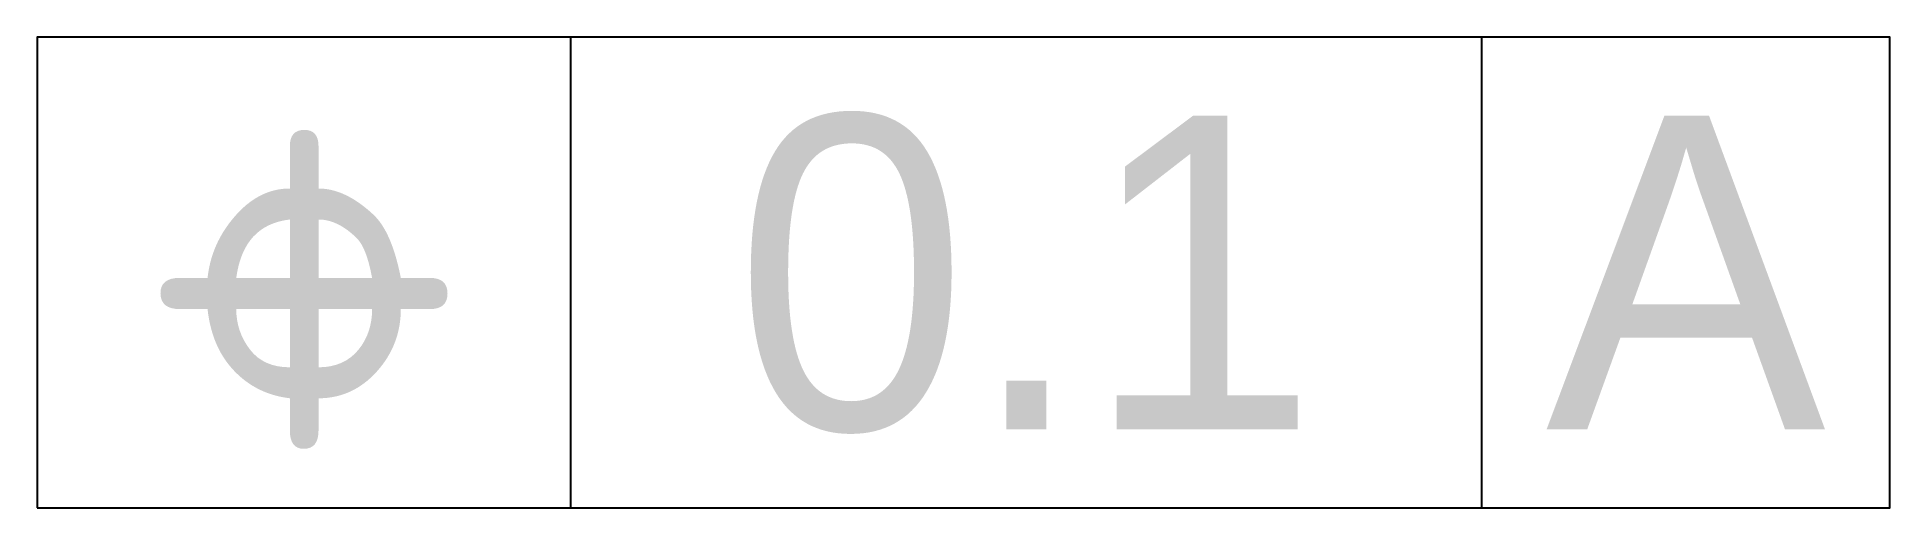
# Model space of a CAD drawing. Header units: millimetres. Extents: x 10 to 39.5, y 16.2 to 23.8.
import ezdxf
from ezdxf.enums import TextEntityAlignment as Align

# ---------------------------------------------------------------- set-up
doc = ezdxf.new("R2010")
doc.units = ezdxf.units.MM
doc.layers.add('DIM', color=7, linetype='CONTINUOUS')

msp = doc.modelspace()

# ---------------------------------------------------------------- linework, layer by layer
at = {"layer": 'DIM'}
for p, q in [((18.5, 16.25), (18.5, 23.75)), ((33, 16.25), (33, 23.75))]:
    msp.add_line(p, q, dxfattribs=at)
msp.add_lwpolyline([(10, 16.25), (39.5, 16.25), (39.5, 23.75), (10, 23.75)], close=True, dxfattribs=at)

# ---------------------------------------------------------------- texts
for s, p in [('0.1', (25.75, 20)), ('A', (36.25, 20)), ('⌖', (14.25, 20))]:
    msp.add_text(s, height=5, dxfattribs=at).set_placement(p, align=Align.MIDDLE_CENTER)

doc.saveas('drawing.dxf')
